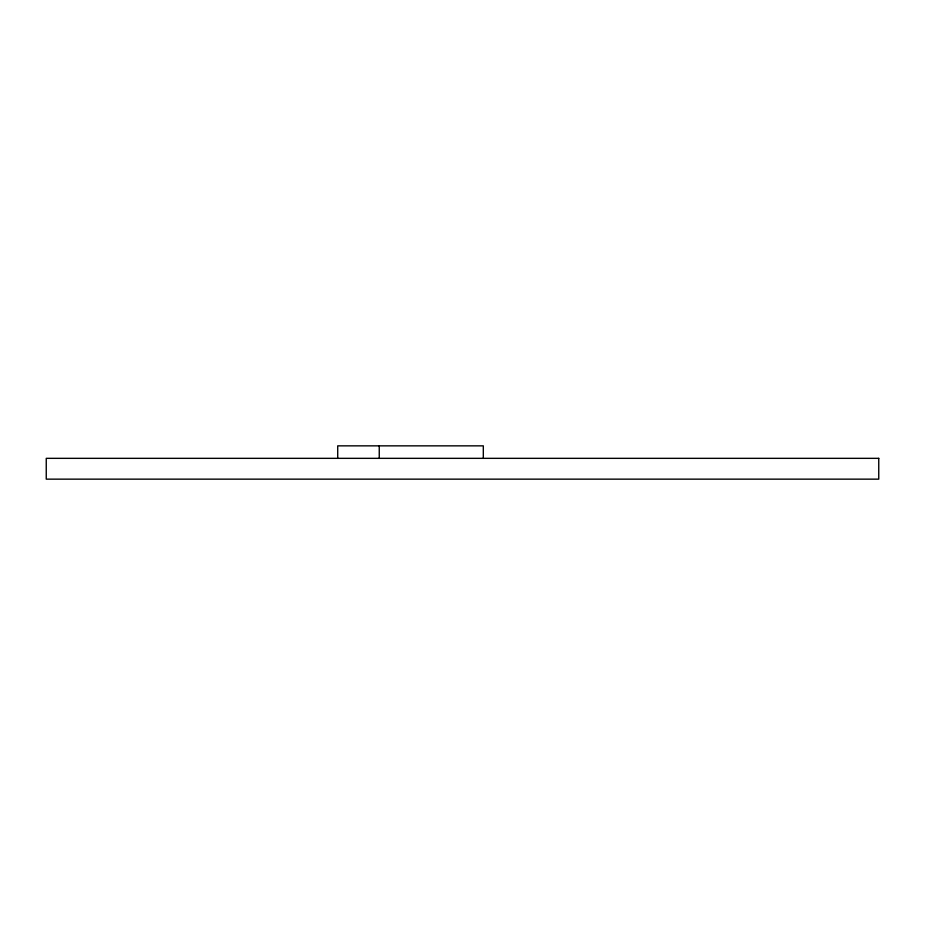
<?xml version="1.0" encoding="UTF-8"?>
<svg xmlns="http://www.w3.org/2000/svg" width="925" height="925" viewBox="0 0 925 925"><rect width="100%" height="100%" fill="white"/><g stroke="black" fill="none" stroke-linecap="round" stroke-linejoin="round"><path stroke-width="1.39" d="M483.312 458.337L483.312 445.85L337.717 445.85L337.717 458.337M379.25 445.85L379.25 458.337M878.75 458.337L46.25 458.337L46.25 479.15L878.75 479.15L878.75 458.337"/></g></svg>
